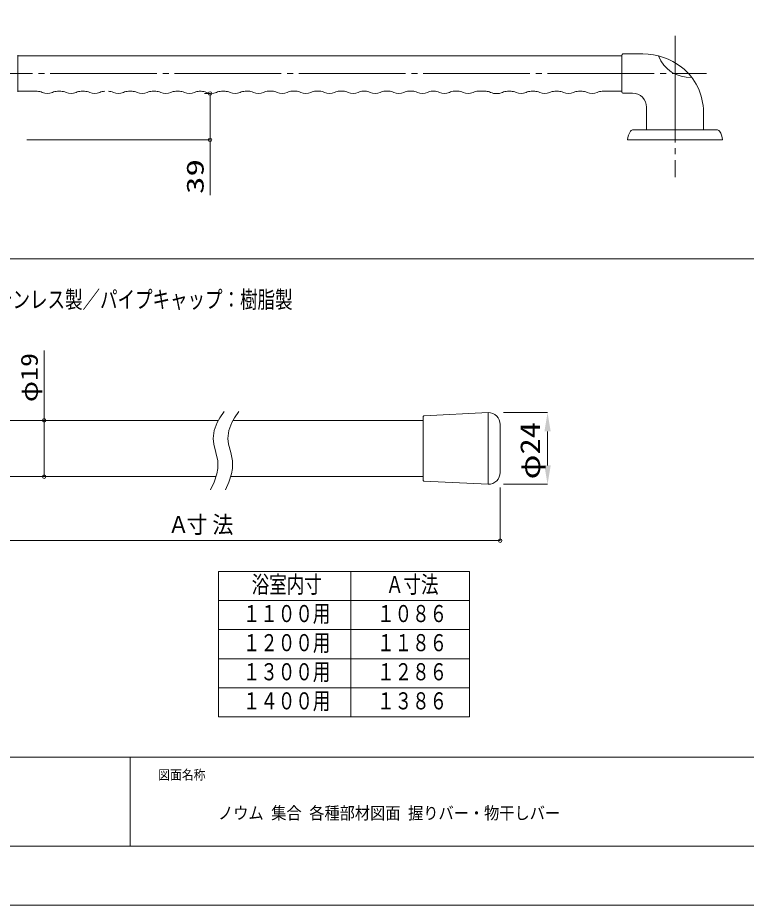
# Model space of a CAD drawing. Units: millimetres on the paper. Extents: x -305 to 305, y -152 to 152.
# Drawn here: x -220 to -97, y -148.5 to 1.4 of the extents above; entities that cross this region are included whole.
import ezdxf
from ezdxf.enums import TextEntityAlignment as Align

# ---------------------------------------------------------------- set-up
doc = ezdxf.new("R2010")
doc.units = ezdxf.units.MM
doc.linetypes.add('LONG_CHAIN', pattern=[21, 18, -1, 1, -1])
for name, color, linetype, lineweight in [('0-0_0', 7, 'Continuous', 9), ('0-1_VIEW0001', 7, 'Continuous', 9), ('0-2_VIEW0010', 7, 'Continuous', 9), ('0-3_1図面枠', 7, 'Continuous', 9), ('0-4_図面枠', 3, 'Continuous', 9), ('0-5_DEFPOINTS', 7, 'Continuous', 9)]:
    doc.layers.add(name, color=color, linetype=linetype, lineweight=lineweight)
doc.styles.add('ＭＳ ゴシック', font='')
doc.styles.get('ＭＳ ゴシック').set_extended_font_data('MS Gothic')

# ---------------------------------------------------------------- blocks, each defined once
blk = doc.blocks.new('_ORIGIN')
at = {"layer": '0-0_0'}
blk.add_line((0, 0), (-1, 0), dxfattribs=at)
blk.add_circle((0, 0), 0.5, dxfattribs=at)

msp = doc.modelspace()

# ---------------------------------------------------------------- linework, layer by layer
at = {"layer": '0-0_0'}
msp.add_line((-201.017, -123.498), (-201.017, -138.498), dxfattribs=at)
msp.add_line((-201.017, -123.498), (-201.017, -138.498), dxfattribs=at)
at = {"layer": '0-1_VIEW0001', "linetype": 'LONG_CHAIN'}
for p, q in [((-108.986, -1.635), (-108.986, -25.518)), ((-235.496, -8.013), (-103.678, -8.013))]:
    msp.add_line(p, q, dxfattribs=at)
at = {"layer": '0-1_VIEW0001'}
for p, q in [((-219.986, -4.973), (-219.986, -4.913)), ((-219.986, -4.973), (-219.986, -4.913)), ((-219.986, -4.973), (-219.986, -11.053)), ((-219.986, -5.013), (-117.986, -5.013)), ((-117.986, -4.973), (-117.986, -4.913)), ((-117.986, -4.973), (-117.986, -4.913)), ((-117.986, -4.973), (-117.986, -11.053)), ((-117.786, -4.713), (-114.4, -4.713)), ((-219.986, -11.013), (-216.687, -11.013)), ((-219.986, -11.053), (-219.986, -11.113)), ((-219.986, -11.053), (-219.986, -11.113)), ((-213.284, -11.013), (-212.687, -11.013)), ((-209.284, -11.013), (-208.687, -11.013)), ((-201.284, -11.013), (-200.687, -11.013)), ((-197.284, -11.013), (-196.687, -11.013)), ((-193.284, -11.013), (-192.687, -11.013)), ((-188.986, -11.013), (-189.351, -11.013)), ((-189.284, -11.013), (-188.986, -11.013)), ((-188.446, -11.393), (-187.516, -11.393)), ((-184.986, -11.013), (-185.583, -11.013)), ((-180.986, -11.013), (-181.583, -11.013)), ((-177.635, -11.005), (-177.038, -11.005)), ((-173.635, -11.005), (-173.038, -11.005)), ((-169.635, -11.005), (-169.038, -11.005)), ((-165.635, -11.005), (-165.038, -11.005)), ((-161.337, -11.005), (-161.702, -11.005)), ((-161.635, -11.005), (-161.337, -11.005)), ((-157.337, -11.005), (-157.933, -11.005)), ((-153.337, -11.005), (-153.933, -11.005)), ((-145.635, -11.005), (-146.232, -11.005)), ((-140.901, -11.005), (-142.232, -11.005)), ((-136.687, -11.013), (-137.284, -11.013)), ((-132.687, -11.013), (-133.284, -11.013)), ((-128.687, -11.013), (-129.284, -11.013)), ((-124.687, -11.013), (-125.284, -11.013)), ((-117.986, -11.013), (-121.284, -11.013)), ((-117.986, -11.053), (-117.986, -11.113)), ((-117.986, -11.053), (-117.986, -11.113)), ((-117.786, -11.313), (-116.186, -11.313)), ((-187.516, -11.993), (-187.516, -18.613)), ((-113.786, -13.713), (-113.786, -17.513)), ((-104.186, -14.524), (-104.186, -17.513)), ((-116.011, -17.513), (-108.986, -17.513)), ((-101.961, -17.513), (-108.986, -17.513)), ((-116.986, -19.213), (-108.986, -19.213)), ((-113.906, -19.213), (-104.066, -19.213)), ((-100.986, -19.213), (-108.986, -19.213)), ((-266.063, -39.321), (94.013, -39.321))]:
    msp.add_line(p, q, dxfattribs=at)
for points in [[(-149.933, -11.005), (-149.635, -11.005), (-150, -11.005)], [(-218.446, -19.213), (-187.516, -19.213), (-187.516, -28.57)]]:
    msp.add_lwpolyline(points, dxfattribs=at)
for centre, radius, start, end in [((-117.786, -4.913), 0.2, 90, 180), ((-117.786, -4.913), 0.2, 90, 180), ((-114.4, -15.313), 10.6, 52.12485, 90), ((-106.497, -2.998), 5.669, 201.11538, 273.15181), ((-113.786, -14.524), 9.6, 0, 52.12485), ((-216.687, -13.013), 2, 64.82328, 90), ((-214.986, -9.393), 2, 244.82328, 295.17672), ((-213.284, -13.013), 2, 90, 115.17672), ((-212.687, -13.013), 2, 64.82328, 90), ((-210.986, -9.393), 2, 244.82328, 295.17672), ((-209.284, -13.013), 2, 90, 115.17672), ((-208.687, -13.013), 2, 64.82328, 90), ((-206.986, -9.393), 2, 244.82328, 295.17672), ((-205.284, -13.013), 2, 90, 115.17672), ((-204.687, -13.013), 2, 64.82328, 90), ((-202.986, -9.393), 2, 244.82328, 295.17672), ((-201.284, -13.013), 2, 90, 115.17672), ((-200.687, -13.013), 2, 64.82328, 90), ((-198.986, -9.393), 2, 244.82328, 295.17672), ((-197.284, -13.013), 2, 90, 115.17672), ((-196.687, -13.013), 2, 64.82328, 90), ((-194.986, -9.393), 2, 244.82328, 295.17672), ((-193.284, -13.013), 2, 90, 115.17672), ((-192.687, -13.013), 2, 64.82328, 90), ((-190.986, -9.393), 2, 244.82328, 295.17672), ((-189.284, -13.013), 2, 90, 115.17672), ((-188.986, -13.013), 2, 64.82328, 90), ((-187.284, -9.393), 2, 244.82328, 295.17672), ((-185.583, -13.013), 2, 90, 115.17672), ((-184.986, -13.013), 2, 64.82328, 90), ((-183.284, -9.393), 2, 244.82328, 295.17672), ((-181.583, -13.013), 2, 90, 115.17672), ((-181.038, -13.005), 2, 64.82328, 90), ((-179.337, -9.385), 2, 244.82328, 295.17672), ((-177.635, -13.005), 2, 90, 115.17672), ((-177.038, -13.005), 2, 64.82328, 90), ((-175.337, -9.385), 2, 244.82328, 295.17672), ((-173.635, -13.005), 2, 90, 115.17672), ((-173.038, -13.005), 2, 64.82328, 90), ((-171.337, -9.385), 2, 244.82328, 295.17672), ((-169.635, -13.005), 2, 90, 115.17672), ((-169.038, -13.005), 2, 64.82328, 90), ((-167.337, -9.385), 2, 244.82328, 295.17672), ((-165.635, -13.005), 2, 90, 115.17672), ((-165.038, -13.005), 2, 64.82328, 90), ((-163.337, -9.385), 2, 244.82328, 295.17672), ((-161.635, -13.005), 2, 90, 115.17672), ((-161.337, -13.005), 2, 64.82328, 90), ((-159.635, -9.385), 2, 244.82328, 295.17672), ((-157.933, -13.005), 2, 90, 115.17672), ((-157.337, -13.005), 2, 64.82328, 90), ((-155.635, -9.385), 2, 244.82328, 295.17672), ((-153.933, -13.005), 2, 90, 115.17672), ((-153.337, -13.005), 2, 64.82328, 90), ((-151.635, -9.385), 2, 244.82328, 295.17672), ((-149.933, -13.005), 2, 90, 115.17672), ((-149.635, -13.005), 2, 64.82328, 90), ((-147.933, -9.385), 2, 244.82328, 295.17672), ((-146.232, -13.005), 2, 90, 115.17672), ((-145.635, -13.005), 2, 64.82328, 90), ((-143.933, -9.385), 2, 244.82328, 295.17672), ((-142.232, -13.005), 2, 90, 115.17672), ((-140.986, -13.013), 2, 64.82328, 87.56796), ((-139.284, -9.393), 2, 244.82328, 274.27758), ((-138.986, -9.393), 2, 266.39239, 295.18328), ((-137.284, -13.013), 2, 90, 115.17672), ((-136.687, -13.013), 2, 64.82328, 90), ((-134.986, -9.393), 2, 244.82328, 295.17672), ((-133.284, -13.013), 2, 90, 115.17672), ((-132.687, -13.013), 2, 64.82328, 90), ((-130.986, -9.393), 2, 244.82328, 295.17672), ((-129.284, -13.013), 2, 90, 115.17672), ((-128.687, -13.013), 2, 64.82328, 90), ((-126.986, -9.393), 2, 244.82328, 295.17672), ((-125.284, -13.013), 2, 90, 115.17672), ((-124.687, -13.013), 2, 64.82328, 90), ((-122.986, -9.393), 2, 244.82328, 295.17672), ((-121.284, -13.013), 2, 90, 115.17672), ((-117.786, -11.113), 0.2, 180, 270), ((-117.786, -11.113), 0.2, 180, 270), ((-116.186, -13.713), 2.4, 0, 90), ((-114.586, -19.213), 2.4, 142.33011, 180), ((-116.011, -18.113), 0.6, 90, 142.33011), ((-101.961, -18.113), 0.6, 37.66989, 90), ((-103.386, -19.213), 2.4, 0, 37.66989)]:
    msp.add_arc(centre, radius, start, end, dxfattribs=at)
at = {"layer": '0-2_VIEW0010'}
for p, q in [((-215.524, -66.594), (-215.524, -54.798)), ((-151.519, -65.939), (-151.519, -76.748)), ((-151.424, -65.839), (-140.519, -65.294)), ((-140.519, -65.294), (-140.519, -77.394)), ((-137.979, -65.294), (-130.518, -65.294)), ((-222.402, -66.594), (-186.132, -66.594)), ((-215.524, -75.494), (-215.524, -67.194)), ((-183.632, -66.594), (-151.519, -66.594)), ((-140.519, -66.594), (-140.519, -76.094)), ((-138.519, -67.294), (-138.519, -75.394)), ((-138.519, -68.412), (-138.519, -74.275)), ((-130.518, -68.469), (-130.518, -74.219)), ((-222.402, -76.094), (-186.503, -76.094)), ((-184.003, -76.094), (-151.519, -76.094)), ((-140.519, -77.394), (-151.424, -76.848)), ((-138.519, -77.934), (-138.519, -86.914)), ((-137.979, -77.394), (-130.518, -77.394)), ((-234.802, -86.914), (-139.119, -86.914)), ((-186.077, -92.113), (-143.722, -92.113)), ((-186.077, -92.113), (-186.077, -116.688)), ((-163.722, -92.113), (-163.722, -116.688)), ((-143.722, -92.113), (-143.722, -116.688)), ((-186.077, -97.028), (-143.722, -97.028)), ((-186.077, -101.943), (-143.722, -101.943)), ((-186.077, -106.858), (-143.722, -106.858)), ((-186.077, -111.773), (-143.722, -111.773)), ((-186.077, -116.688), (-143.722, -116.688))]:
    msp.add_line(p, q, dxfattribs=at)
for points in [[(-187.424, -78.353), (-186.827, -77.036), (-186.384, -75.648), (-186.219, -74.703), (-186.214, -73.441), (-186.513, -72.021), (-186.879, -70.611), (-186.997, -69.668), (-186.832, -68.308), (-186.333, -66.981), (-185.868, -66.142), (-185.146, -65.112)], [(-184.924, -78.353), (-184.327, -77.036), (-183.884, -75.648), (-183.719, -74.703), (-183.714, -73.441), (-184.013, -72.021), (-184.379, -70.611), (-184.497, -69.668), (-184.332, -68.308), (-183.833, -66.981), (-183.368, -66.142), (-182.646, -65.112)]]:
    msp.add_lwpolyline(points, dxfattribs=at)
for centre, radius, start, end in [((-151.419, -65.939), 0.1, 92.85199, 180.00862), ((-140.519, -67.294), 2, 359.99894, 90.00118), ((-140.519, -75.394), 2, 269.99882, 0.00106), ((-151.419, -76.749), 0.1, 179.99138, 267.14801)]:
    msp.add_arc(centre, radius, start, end, dxfattribs=at)
for points in [[(-129.989, -68.469), (-130.518, -65.294), (-131.047, -68.469)], [(-131.047, -74.219), (-130.518, -77.394), (-129.989, -74.219)]]:
    msp.add_solid(points, dxfattribs=at)
at = {"layer": '0-4_図面枠'}
msp.add_line((-291.017, -123.498), (108.983, -123.498), dxfattribs=at)
msp.add_lwpolyline([(-291.017, -138.498), (108.983, -138.498), (108.983, 138.502), (-291.017, 138.502)], close=True, dxfattribs=at)
at = {"layer": '0-5_DEFPOINTS'}
msp.add_line((118.983, -148.498), (-301.017, -148.498), dxfattribs=at)

# ---------------------------------------------------------------- block references
at = {"layer": '0-1_VIEW0001', "xscale": 0.6, "yscale": 0.6}
for p, rotation in [((-187.516, -11.393), 90), ((-187.516, -19.213), 270)]:
    msp.add_blockref('_ORIGIN', p, dxfattribs=dict(at, rotation=rotation))
at = {"layer": '0-2_VIEW0010', "xscale": 0.6, "yscale": 0.6}
for p, rotation in [((-215.524, -66.594), 90), ((-215.524, -76.094), 270)]:
    msp.add_blockref('_ORIGIN', p, dxfattribs=dict(at, rotation=rotation))
msp.add_blockref('_ORIGIN', (-138.519, -86.914), dxfattribs=at)

# ---------------------------------------------------------------- texts
at = {"layer": '0-1_VIEW0001', "style": 'ＭＳ ゴシック', "width": 1.5}
msp.add_text('39', height=2.889, rotation=90, dxfattribs=at).set_placement((-187.725, -28.361), align=Align.BOTTOM_LEFT)
at = {"layer": '0-1_VIEW0001', "style": 'ＭＳ ゴシック', "width": 0.75}
msp.add_text('パイプ：ステンレス製／パイプキャップ：樹脂製', height=2.889, dxfattribs=at).set_placement((-238.599, -48.495), align=Align.BOTTOM_LEFT)
at = {"layer": '0-2_VIEW0010', "style": 'ＭＳ ゴシック', "width": 1.2}
for s, height, p in [('φ19', 2.889, (-215.732, -63.518)), ('φ24', 3.365, (-130.761, -76.546))]:
    msp.add_text(s, height=height, rotation=90, dxfattribs=at).set_placement(p, align=Align.BOTTOM_LEFT)
at = {"layer": '0-2_VIEW0010', "style": 'ＭＳ ゴシック'}
for s, width, p in [('寸', 0.9, (-191.488, -86.515)), ('法', 0.9, (-187.126, -86.515)), ('Ａ', 0.9, (-194.605, -86.515)), ('浴室内寸', 0.75, (-180.472, -96.625)), ('Ａ寸法', 0.75, (-157.794, -96.625)), ('１１００用', 0.75, (-181.972, -101.54)), ('１０８６', 0.75, (-159.294, -101.54)), ('１２００用', 0.75, (-181.972, -106.455)), ('１１８６', 0.75, (-159.294, -106.455)), ('１３００用', 0.75, (-181.972, -111.37)), ('１２８６', 0.75, (-159.294, -111.37)), ('１４００用', 0.75, (-181.972, -116.285)), ('１３８６', 0.75, (-159.294, -116.285))]:
    msp.add_text(s, height=2.889, dxfattribs=dict(at, width=width)).set_placement(p, align=Align.BOTTOM_LEFT)
at = {"layer": '0-3_1図面枠', "style": 'ＭＳ ゴシック', "width": 0.9}
for s, height, p in [('図面名称', 1.628, (-196.268, -127.769)), ('ノウム 集合 各種部材図面 握りバー・物干しバー', 2.092, (-186.165, -134.602))]:
    msp.add_text(s, height=height, dxfattribs=at).set_placement(p, align=Align.BOTTOM_LEFT)

doc.saveas('drawing.dxf')
